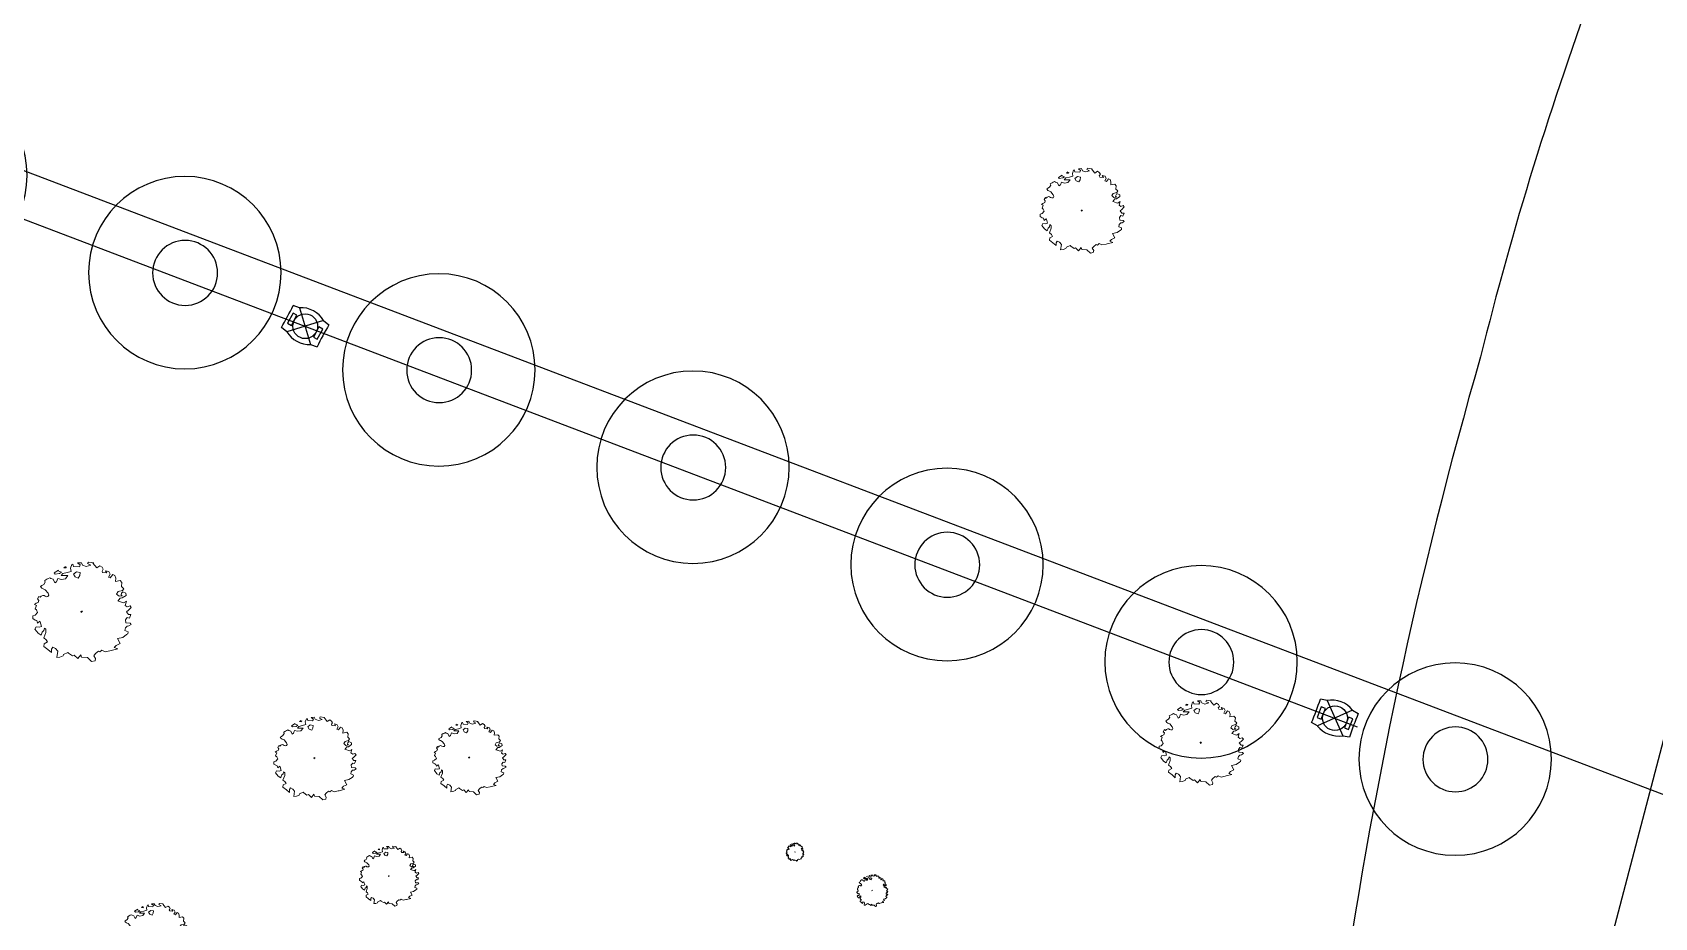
# Model space of a CAD drawing. Extents: x 2080 to 102399, y 2071 to 93424.
# Drawn here: x 81149 to 83291, y 80658 to 81827 of the extents above; entities that cross this region are included whole.
import ezdxf

# ---------------------------------------------------------------- set-up
doc = ezdxf.new("R2010")
doc.units = 0
doc.header["$LTSCALE"] = 20
doc.header["$MEASUREMENT"] = 0
for name, color, linetype in [('ELEC', 11, 'Continuous'), ('PLANTS', 3, 'Continuous'), ('proposed tree', 3, 'Continuous')]:
    doc.layers.add(name, color=color, linetype=linetype)
doc.layers.add('Mango tree', color=96, linetype='Continuous', lineweight=5)
doc.layers.add('sappotta', color=114, linetype='Continuous', lineweight=5)

# ---------------------------------------------------------------- blocks, each defined once
blk = doc.blocks.new('NEEM')
at = {"layer": 'sappotta', "linetype": 'Continuous'}
for p, q in [((0.003, 1.132), (-0.083, 1.127)), ((-0.083, 1.127), (-0.023, 1.083)), ((0.03, 1.077), (0.003, 1.132)), ((0.162, 1.144), (0.142, 1.112)), ((0.142, 1.112), (0.216, 1.072)), ((0.283, 1.13), (0.162, 1.144)), ((0.267, 1.123), (0.283, 1.13)), ((0.351, 1.016), (0.267, 1.123)), ((-0.783, 0.757), (-0.83, 0.729)), ((-0.749, 0.774), (-0.783, 0.757)), ((-0.717, 0.789), (-0.749, 0.774)), ((-0.689, 0.772), (-0.717, 0.789)), ((-0.638, 0.758), (-0.689, 0.772)), ((-0.598, 0.672), (-0.638, 0.758)), ((-0.517, 0.963), (-0.614, 0.901)), ((-0.614, 0.901), (-0.589, 0.87)), ((-0.589, 0.87), (-0.494, 0.884)), ((-0.533, 0.776), (-0.562, 0.699)), ((-0.452, 0.75), (-0.533, 0.776)), ((-0.521, 0.945), (-0.521, 0.945)), ((-0.449, 0.913), (-0.521, 0.945)), ((-0.494, 0.884), (-0.449, 0.913)), ((-0.415, 0.884), (-0.459, 0.839)), ((-0.459, 0.839), (-0.303, 0.837)), ((-0.361, 0.762), (-0.452, 0.75)), ((-0.32, 0.906), (-0.415, 0.884)), ((-0.359, 1.043), (-0.396, 1.016)), ((-0.396, 1.016), (-0.345, 1.011)), ((-0.303, 0.837), (-0.361, 0.762)), ((-0.345, 1.011), (-0.34, 1.039)), ((-0.23, 0.935), (-0.32, 0.906)), ((-0.213, 1.092), (-0.242, 1.007)), ((-0.242, 1.007), (-0.23, 0.935)), ((-0.191, 1.099), (-0.213, 1.092)), ((-0.177, 1.048), (-0.191, 1.099)), ((-0.043, 1.039), (-0.177, 1.048)), ((-0.108, 0.922), (-0.177, 0.872)), ((-0.177, 0.872), (-0.139, 0.809)), ((-0.139, 0.809), (-0.067, 0.78)), ((-0.027, 0.908), (-0.108, 0.922)), ((-0.067, 0.78), (-0.034, 0.839)), ((-0.023, 1.083), (-0.043, 1.039)), ((-0.034, 0.839), (-0.027, 0.908)), ((0.114, 1.043), (0.03, 1.077)), ((0.216, 1.072), (0.114, 1.043)), ((0.421, 1.063), (0.351, 1.016)), ((0.473, 1.03), (0.421, 1.063)), ((0.472, 0.942), (0.501, 0.982)), ((0.483, 0.908), (0.472, 0.942)), ((0.501, 0.982), (0.473, 1.03)), ((0.581, 0.9), (0.483, 0.908)), ((0.551, 0.95), (0.581, 0.9)), ((0.627, 0.928), (0.551, 0.95)), ((0.616, 0.806), (0.654, 0.87)), ((0.66, 0.788), (0.616, 0.806)), ((0.654, 0.87), (0.627, 0.928)), ((0.715, 0.86), (0.66, 0.788)), ((0.762, 0.844), (0.715, 0.86)), ((0.783, 0.779), (0.762, 0.844)), ((0.776, 0.704), (0.783, 0.779)), ((-0.908, 0.372), (-0.935, 0.345)), ((-0.892, 0.613), (-0.923, 0.594)), ((-0.923, 0.594), (-0.895, 0.555)), ((-0.87, 0.389), (-0.908, 0.372)), ((-0.895, 0.555), (-0.868, 0.54)), ((-0.85, 0.638), (-0.892, 0.613)), ((-0.846, 0.386), (-0.87, 0.389)), ((-0.868, 0.54), (-0.818, 0.517)), ((-0.818, 0.692), (-0.85, 0.638)), ((-0.821, 0.367), (-0.846, 0.386)), ((-0.83, 0.729), (-0.826, 0.714)), ((-0.826, 0.714), (-0.818, 0.692)), ((-0.818, 0.517), (-0.752, 0.44)), ((-0.735, 0.394), (-0.757, 0.361)), ((-0.752, 0.44), (-0.735, 0.394)), ((-0.562, 0.699), (-0.598, 0.672)), ((0.888, 0.723), (0.776, 0.704)), ((0.804, 0.415), (0.84, 0.475)), ((0.86, 0.367), (0.804, 0.415)), ((0.84, 0.475), (0.934, 0.5)), ((0.933, 0.378), (0.86, 0.367)), ((0.924, 0.679), (0.888, 0.723)), ((0.917, 0.437), (0.904, 0.404)), ((0.904, 0.404), (0.933, 0.378)), ((0.913, 0.591), (0.924, 0.679)), ((0.964, 0.541), (0.913, 0.591)), ((0.942, 0.471), (0.917, 0.437)), ((0.93, 0.332), (1.018, 0.389)), ((0.934, 0.5), (0.964, 0.541)), ((1.014, 0.439), (0.942, 0.471)), ((1.018, 0.389), (1.014, 0.439)), ((-1.023, 0.208), (-1.062, 0.182)), ((-1.062, 0.182), (-1.02, 0.162)), ((-1.02, 0.162), (-1.049, 0.084)), ((-1.049, 0.084), (-1.017, 0.059)), ((-0.978, 0.229), (-1.023, 0.208)), ((-1.017, 0.059), (-0.991, -0.002)), ((-0.96, 0.366), (-0.994, 0.31)), ((-0.994, 0.31), (-0.961, 0.275)), ((-0.961, 0.275), (-0.978, 0.229)), ((-0.935, 0.345), (-0.96, 0.366)), ((-0.788, 0.359), (-0.821, 0.367)), ((-0.757, 0.361), (-0.788, 0.359)), ((0.02, 0.041), (-0.009, 0.024)), ((-0.009, 0.024), (0, 0)), ((0, 0), (0.014, 0.011)), ((0.014, 0.011), (0.027, 0.031)), ((0.829, 0.259), (0.888, 0.326)), ((0.838, 0.262), (0.829, 0.259)), ((0.931, 0.228), (0.838, 0.262)), ((0.888, 0.326), (0.93, 0.332)), ((0.962, 0.217), (0.931, 0.228)), ((1.025, 0.259), (0.962, 0.217)), ((0.996, 0.16), (1.025, 0.259)), ((1.046, 0.129), (0.996, 0.16)), ((1.029, 0.011), (1.074, 0.049)), ((1.074, -0.047), (1.029, 0.011)), ((1.109, 0.149), (1.046, 0.129)), ((1.074, 0.049), (1.137, 0.114)), ((1.137, 0.114), (1.109, 0.149)), ((-1.097, -0.077), (-1.098, -0.14)), ((-1.098, -0.14), (-1.044, -0.173)), ((-1.048, -0.062), (-1.097, -0.077)), ((-1.025, -0.325), (-1.052, -0.378)), ((-0.991, -0.002), (-1.048, -0.062)), ((-1.044, -0.173), (-1.007, -0.185)), ((-0.953, -0.336), (-1.025, -0.325)), ((-1.007, -0.185), (-0.992, -0.244)), ((-0.992, -0.244), (-0.937, -0.198)), ((-0.902, -0.318), (-0.953, -0.336)), ((-0.937, -0.198), (-0.93, -0.213)), ((-0.93, -0.213), (-0.902, -0.318)), ((-0.848, -0.411), (-0.837, -0.355)), ((-0.837, -0.355), (-0.803, -0.383)), ((0.992, -0.411), (1.004, -0.349)), ((1.004, -0.349), (1.045, -0.311)), ((1.007, -0.166), (1.046, -0.114)), ((1.016, -0.234), (1.007, -0.166)), ((1.11, -0.243), (1.016, -0.234)), ((1.045, -0.311), (1.083, -0.306)), ((1.046, -0.114), (1.1, -0.129)), ((1.129, -0.047), (1.074, -0.047)), ((1.083, -0.306), (1.137, -0.273)), ((1.1, -0.129), (1.129, -0.047)), ((1.137, -0.273), (1.11, -0.243)), ((-1.052, -0.378), (-0.982, -0.471)), ((-0.982, -0.471), (-0.91, -0.516)), ((-0.91, -0.516), (-0.888, -0.446)), ((-0.888, -0.446), (-0.848, -0.411)), ((-0.803, -0.452), (-0.853, -0.576)), ((-0.853, -0.576), (-0.797, -0.619)), ((-0.844, -0.71), (-0.852, -0.77)), ((-0.766, -0.668), (-0.844, -0.71)), ((-0.803, -0.383), (-0.803, -0.452)), ((-0.797, -0.619), (-0.766, -0.668)), ((0.797, -0.747), (0.887, -0.704)), ((0.826, -0.591), (0.943, -0.565)), ((0.887, -0.704), (0.826, -0.591)), ((0.943, -0.565), (1.032, -0.503)), ((1.066, -0.443), (0.992, -0.411)), ((1.032, -0.503), (1.061, -0.484)), ((1.061, -0.484), (1.066, -0.443)), ((-0.852, -0.77), (-0.758, -0.838)), ((-0.758, -0.838), (-0.675, -0.912)), ((-0.676, -0.836), (-0.649, -0.791)), ((-0.675, -0.912), (-0.676, -0.836)), ((-0.649, -0.791), (-0.582, -0.82)), ((-0.582, -0.82), (-0.534, -0.881)), ((-0.534, -0.881), (-0.554, -1.025)), ((-0.554, -1.025), (-0.486, -1.015)), ((-0.486, -1.015), (-0.413, -0.988)), ((-0.413, -0.988), (-0.401, -0.955)), ((-0.401, -0.955), (-0.302, -0.907)), ((-0.302, -0.907), (-0.286, -0.926)), ((-0.286, -0.926), (-0.197, -0.986)), ((-0.197, -0.986), (-0.157, -0.969)), ((-0.157, -0.969), (-0.078, -1.049)), ((-0.078, -1.049), (-0.006, -0.96)), ((-0.006, -0.96), (0.006, -1.017)), ((0.006, -1.017), (0.139, -1.026)), ((0.139, -1.026), (0.236, -1.115)), ((0.236, -1.115), (0.314, -1.096)), ((0.287, -0.982), (0.327, -0.932)), ((0.324, -1.046), (0.287, -0.982)), ((0.314, -1.096), (0.324, -1.046)), ((0.327, -0.932), (0.391, -0.879)), ((0.391, -0.879), (0.423, -0.897)), ((0.423, -0.897), (0.47, -0.86)), ((0.47, -0.86), (0.543, -0.896)), ((0.543, -0.896), (0.652, -0.871)), ((0.652, -0.871), (0.68, -0.867)), ((0.68, -0.867), (0.834, -0.828)), ((0.751, -0.797), (0.797, -0.747)), ((0.834, -0.828), (0.751, -0.797))]:
    blk.add_line(p, q, dxfattribs=at)
blk = doc.blocks.new('A$C35AE5E1D')
at = {"layer": 'PLANTS', "linetype": 'Continuous', "ltscale": 0.5}
for centre, radius in [((-0.5, 0), 127.1), ((0, 0), 42.9)]:
    blk.add_circle(centre, radius, dxfattribs=at)
blk = doc.blocks.new('A$C74600891')
at = {"layer": 'ELEC', "linetype": 'Continuous', "ltscale": 0.5}
for p, q in [((27.7, 56.4), (34.5, 62.2)), ((27.7, 56.4), (32, 5.8)), ((4.5, 28.9), (0, 21.3)), ((4.5, 28.9), (55.2, 33.2)), ((55.2, 33.2), (59.7, 40.9)), ((32, 5.8), (25.3, 0))]:
    blk.add_line(p, q, dxfattribs=at)
for points in [[(50, 43.1), (38.3, 53), (34.6, 48.5), (46.3, 38.7)], [(9.7, 19.1), (21.4, 9.2), (25.2, 13.7), (13.5, 23.5)]]:
    blk.add_lwpolyline(points, close=True, dxfattribs=at)
blk.add_circle((29.9, 31.1), 16.4, dxfattribs=at)
for centre, radius, start, end in [((38.6, 23.7), 34.5, 108.3904, 171.2866), ((398.5, 467.9), 545.1, 228.1009, 231.5761), ((19.2, 40.1), 36.7, 290.4655, 349.2115), ((-338.8, -405.8), 545.1, 48.1009, 51.5761)]:
    blk.add_arc(centre, radius, start, end, dxfattribs=at)

msp = doc.modelspace()

# ---------------------------------------------------------------- linework, layer by layer
at = {"linetype": 'Continuous', "ltscale": 0.5}
for p, q in [((77729.596, 82942.505), (83421.037, 80775.201)), ((77708.244, 82886.433), (82898.607, 80909.94))]:
    msp.add_line(p, q, dxfattribs=at)
msp.add_lwpolyline([(83330.477, 80997.138), (83172.169, 80394.801)], dxfattribs=at)
for centre, radius, start, end in [((87591.967, 80275.249), 4667.767, 153.233539, 166.076429), ((89112.214, 79651.685), 6297.946, 163.8976835, 172.0325039)]:
    msp.add_arc(centre, radius, start, end, dxfattribs=at)

# ---------------------------------------------------------------- block references
at = {"layer": 'ELEC', "ltscale": 0.5}
for p, rotation in [((81472.477, 81461.977), 281.8021135964585), ((82829.809, 80939.111), 289.3146583162255)]:
    msp.add_blockref('A$C74600891', p, dxfattribs=dict(at, rotation=rotation))
at = {"layer": 'Mango tree', "linetype": 'Continuous'}
for p, xscale, yscale, zscale in [((82534.343, 81590.952, 0.039), 49.73619491429417, 49.73619491429417, 49.73619491429417), ((81213.292, 81060.823), 58.13288986310363, 58.13288986310363, 58.13288986310363), ((82691.57, 80887.907, 0.024), 49.73619491429417, 49.73619491429417, 49.73619491429417), ((81520.982, 80867.386), 48.55941120526404, 48.55941120526404, 48.55941120526404), ((81725.192, 80868.151), 43.18121722515207, 43.18121722515207, 43.18121722515207), ((81619.242, 80711.984), 35.01215906976722, 35.01215906976722, 35.01215906976722), ((82155.821, 80744.053), 10.49694191959861, 10.49694191959861, 10.49694191959861), ((82257.727, 80693.07), 18.49053725835984, 18.49053725835984, 18.49053725835984), ((81309.678, 80628.051), 42.2636344487255, 42.2636344487255, 42.2636344487255)]:
    msp.add_blockref('NEEM', p, dxfattribs=dict(at, xscale=xscale, yscale=yscale, zscale=zscale))
at = {"layer": 'proposed tree', "linetype": 'Continuous', "ltscale": 0.5, "xscale": -1, "rotation": 138.6751944754381}
for p in [(81014.964, 81638.062), (81350.495, 81509.51), (81686.026, 81380.957), (82021.556, 81252.405), (82357.087, 81123.852), (82692.618, 80995.299), (83028.149, 80866.747)]:
    msp.add_blockref('A$C35AE5E1D', p, dxfattribs=at)

doc.saveas('drawing.dxf')
